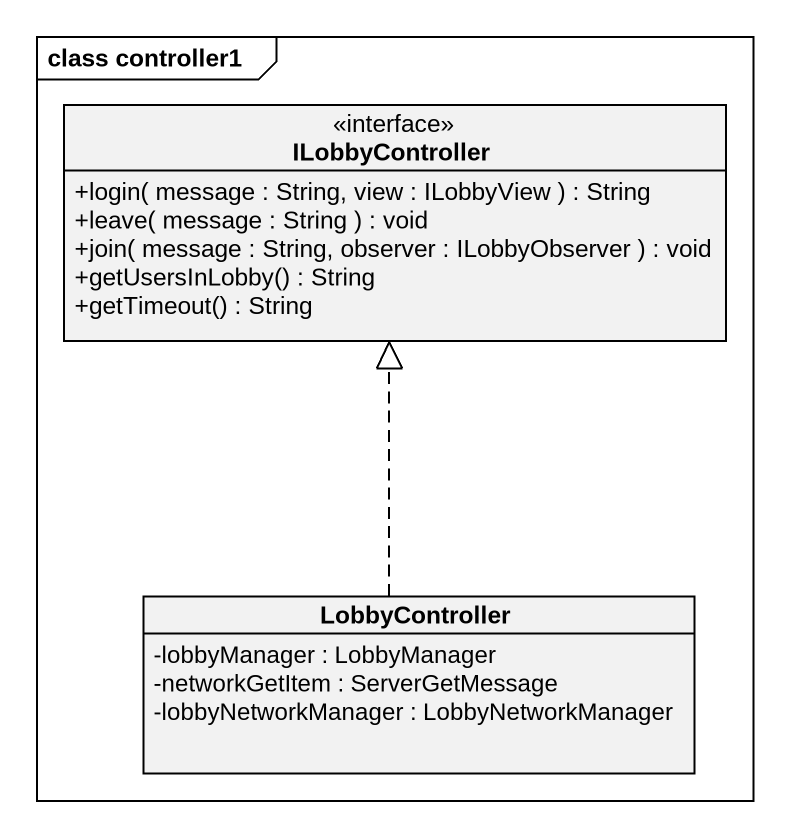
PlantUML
@startuml
mainframe class controller1
hide circle
hide empty members
skinparam classAttributeIconSize 0
interface ILobbyController {
  +login( message : String, view : ILobbyView ) : String
  +leave( message : String ) : void
  +join( message : String, observer : ILobbyObserver ) : void
  +getUsersInLobby() : String
  +getTimeout() : String
}
class LobbyController {
  -lobbyManager : LobbyManager
  -networkGetItem : ServerGetMessage
  -lobbyNetworkManager : LobbyNetworkManager
}
LobbyController .up.|> ILobbyController
@enduml
